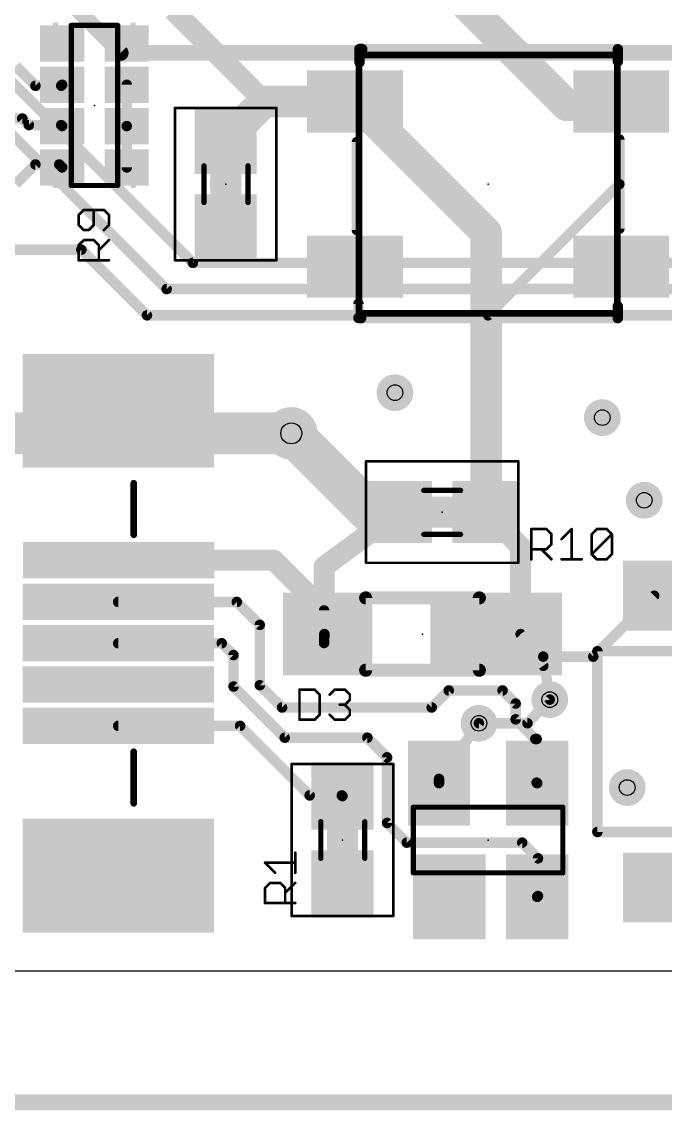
# Model space of a CAD drawing. Extents: x -17 to 51, y -3 to 114.
# Drawn here: x 6.21 to 18.67, y -2.69 to 18.38 of the extents above; entities that cross this region are included whole.
import ezdxf

# ---------------------------------------------------------------- set-up
doc = ezdxf.new("R2010")
doc.units = 0
for name, color, linetype in [('1', 22, 'CONTINUOUS'), ('16', 175, 'CONTINUOUS'), ('18', 82, 'CONTINUOUS'), ('20', 7, 'CONTINUOUS'), ('21', 253, 'CONTINUOUS'), ('23', 7, 'CONTINUOUS'), ('25', 253, 'CONTINUOUS'), ('29', 253, 'CONTINUOUS'), ('30', 253, 'CONTINUOUS'), ('31', 253, 'CONTINUOUS'), ('35', 253, 'CONTINUOUS'), ('39', 22, 'CONTINUOUS'), ('44', 253, 'CONTINUOUS'), ('51', 253, 'CONTINUOUS')]:
    doc.layers.add(name, color=color, linetype=linetype)

# ---------------------------------------------------------------- blocks, each defined once
blk = doc.blocks.new('RECT')
blk.add_solid([(-0.5, -0.5), (0.5, -0.5), (-0.5, 0.5), (0.5, 0.5)])
blk = doc.blocks.new('ROUNDV')
at = {"const_width": 0.5}
blk.add_lwpolyline([(0, -0.25, 1), (0, 0.25, 1), (0, -0.25)], format="xyb", dxfattribs=at)

msp = doc.modelspace()

# ---------------------------------------------------------------- linework, layer by layer
at = {"layer": '1'}
for points, const_width in [([(13.538, 19.99), (16.764, 16.764)], 0.6096), ([(9.144, 18.606), (10.91, 16.84)], 0.4064), ([(6.096, 17.526), (6.477, 17.145)], 0.2032), ([(6.477, 17.145), (6.976, 17.145)], 0.2032), ([(6.976, 17.145), (6.995, 17.164)], 0.2032), ([(8.245, 17.164), (8.245, 16.364)], 0.2032), ([(10.91, 16.84), (10.16, 16.09)], 0.6096), ([(12.663, 16.84), (10.91, 16.84)], 0.6096), ([(15.201, 14.302), (12.663, 16.84)], 0.6096), ([(17.741, 16.764), (17.817, 16.84)], 0.6096), ([(16.764, 16.764), (17.741, 16.764)], 0.6096), ([(4.675, 16.51), (6.223, 16.51)], 0.2032), ([(6.223, 16.51), (6.35, 16.383)], 0.2032), ([(6.35, 16.383), (6.976, 16.383)], 0.2032), ([(6.976, 16.383), (6.995, 16.364)], 0.2032), ([(8.245, 16.364), (8.245, 15.564)], 0.2032), ([(6.096, 15.24), (6.477, 15.621)], 0.2032), ([(6.477, 15.621), (6.938, 15.621)], 0.2032), ([(6.938, 15.621), (6.995, 15.564)], 0.2032), ([(15.201, 8.89), (15.201, 14.302)], 0.6096), ([(12.954, 8.89), (11.43, 10.414)], 0.8128), ([(13.501, 8.89), (12.954, 8.89)], 0.8128), ([(12.065, 7.835), (13.501, 8.89)], 0.4064), ([(15.87, 8.221), (15.201, 8.89)], 0.4064), ([(15.87, 6.5278), (15.87, 8.221)], 0.4064), ([(8.09, 7.96), (11.09, 7.96)], 0.4064), ([(11.09, 7.96), (12.065, 6.985)], 0.4064), ([(12.065, 6.985), (12.065, 7.835)], 0.4064), ([(8.08, 7.15), (10.376, 7.15)], 0.2032), ([(10.376, 7.15), (10.8204, 6.7056)], 0.2032), ([(17.276, 6.091), (18.455, 7.27)], 0.2032), ([(12.065, 6.985), (12.065, 6.355)], 0.2032), ([(10.8204, 6.7056), (10.8204, 5.5372)], 0.2032), ([(12.065, 6.355), (12.07, 6.5278)], 0.2032), ([(16.3068, 5.9132), (15.87, 6.5278)], 0.2032), ([(16.3068, 6.091), (15.87, 6.5278)], 0.2032), ([(8.08, 6.35), (10.0838, 6.35)], 0.2032), ([(10.0838, 6.35), (10.3124, 6.1214)], 0.2032), ([(10.3124, 6.1214), (10.3124, 5.5118)], 0.2032), ([(16.4338, 5.2578), (16.3068, 6.091)], 0.2032), ([(16.3068, 6.091), (17.276, 6.091)], 0.2032), ([(10.3124, 5.5118), (11.303, 4.5212)], 0.2032), ([(10.8204, 5.5372), (11.2522, 5.1054)], 0.2032), ([(14.478, 5.4356), (14.1478, 5.1054)], 0.2032), ([(15.5194, 5.4356), (14.478, 5.4356)], 0.2032), ([(15.7734, 5.1816), (15.5194, 5.4356)], 0.2032), ([(15.7734, 4.8768), (15.7734, 5.1816)], 0.2032), ([(14.1478, 5.1054), (11.2522, 5.1054)], 0.2032), ([(8.08, 4.75), (10.4392, 4.75)], 0.2032), ([(10.4392, 4.75), (11.7856, 3.4036)], 0.2032), ([(14.29, 3.7236), (15.0622, 4.8006)], 0.2032), ([(16.1544, 4.4958), (15.7734, 4.8768)], 0.2032), ([(11.303, 4.5212), (12.9032, 4.5212)], 0.2032), ([(12.9032, 4.5212), (13.2842, 4.1402)], 0.2032), ([(16.1798, 4.4958), (16.1544, 4.4958)], 0.2032), ([(16.1798, 4.4958), (16.1798, 3.6502)], 0.2032), ([(13.2842, 4.1402), (13.2842, 2.8702)], 0.2032), ([(14.29, 3.64), (14.29, 3.7236)], 0.2032), ([(16.1798, 3.6502), (16.19, 3.64)], 0.2032), ([(11.7856, 3.4036), (12.407, 3.4036)], 0.2032), ([(12.407, 3.4036), (12.4206, 3.39)], 0.2032), ([(13.2842, 2.8702), (13.6652, 2.4892)], 0.2032), ([(13.6652, 2.4892), (15.9004, 2.4892)], 0.2032), ([(15.9004, 2.4892), (16.2052, 2.1844)], 0.2032), ([(16.2052, 2.1844), (16.2052, 1.4552)], 0.2032), ([(16.2052, 1.4552), (16.19, 1.44)], 0.2032), ([(48.26, -2.54), (-2.54, -2.54)], 0.3048)]:
    msp.add_lwpolyline(points, dxfattribs=dict(at, const_width=const_width))
for points, const_width in [([(6.477, 17.1958, 1), (6.477, 17.0942)], 0.1016), ([(6.4411, 17.1091, 1), (6.5129, 17.1809)], 0.1016), ([(6.9401, 17.1809, 1), (7.0119, 17.1091)], 0.1016), ([(7.0309, 17.1281, 1), (6.9591, 17.1999)], 0.1016), ([(6.976, 17.0942, 1), (6.976, 17.1958)], 0.1016), ([(8.2958, 17.164, 1), (8.1942, 17.164)], 0.1016), ([(10.91, 16.9924, 1), (10.91, 16.6876)], 0.3048), ([(11.0178, 16.7322, 1), (10.8022, 16.9478)], 0.3048), ([(12.7708, 16.9478, 1), (12.5552, 16.7322)], 0.3048), ([(12.663, 16.6876, 1), (12.663, 16.9924)], 0.3048), ([(17.9248, 16.7322, 1), (17.7092, 16.9478)], 0.3048), ([(10.8382, 16.7682, 1), (10.9818, 16.9118)], 0.2032), ([(16.764, 16.9164, 1), (16.764, 16.6116)], 0.3048), ([(16.6562, 16.6562, 1), (16.8718, 16.8718)], 0.3048), ([(17.6332, 16.8718, 1), (17.8488, 16.6562)], 0.3048), ([(17.741, 16.6116, 1), (17.741, 16.9164)], 0.3048), ([(6.2589, 16.5459, 1), (6.1871, 16.4741)], 0.1016), ([(6.223, 16.4592, 1), (6.223, 16.5608)], 0.1016), ([(6.35, 16.4338, 1), (6.35, 16.3322)], 0.1016), ([(6.3141, 16.3471, 1), (6.3859, 16.4189)], 0.1016), ([(7.0119, 16.4189, 1), (6.9401, 16.3471)], 0.1016), ([(6.9591, 16.3281, 1), (7.0309, 16.3999)], 0.1016), ([(6.976, 16.3322, 1), (6.976, 16.4338)], 0.1016), ([(8.2958, 16.364, 1), (8.1942, 16.364)], 0.1016), ([(8.1942, 16.364, 1), (8.2958, 16.364)], 0.1016), ([(10.0522, 16.1978, 1), (10.2678, 15.9822)], 0.3048), ([(6.477, 15.6718, 1), (6.477, 15.5702)], 0.1016), ([(6.5129, 15.5851, 1), (6.4411, 15.6569)], 0.1016), ([(6.9739, 15.6569, 1), (6.9021, 15.5851)], 0.1016), ([(6.938, 15.5702, 1), (6.938, 15.6718)], 0.1016), ([(6.9591, 15.5281, 1), (7.0309, 15.5999)], 0.1016), ([(8.1942, 15.564, 1), (8.2958, 15.564)], 0.1016), ([(15.3534, 14.302, 1), (15.0486, 14.302)], 0.3048), ([(15.0932, 14.1942, 1), (15.3088, 14.4098)], 0.3048), ([(11.5737, 10.5577, 1), (11.2863, 10.2703)], 0.4064), ([(12.954, 9.0932, 1), (12.954, 8.6868)], 0.4064), ([(13.501, 8.6868, 1), (13.501, 9.0932)], 0.4064), ([(12.8103, 8.7463, 1), (13.0977, 9.0337)], 0.4064), ([(13.5612, 8.8081, 1), (13.4408, 8.9719)], 0.2032), ([(15.2728, 8.9618, 1), (15.1292, 8.8182)], 0.2032), ([(15.0486, 8.89, 1), (15.3534, 8.89)], 0.3048), ([(15.9716, 8.221, 1), (15.7684, 8.221)], 0.2032), ([(15.7982, 8.1492, 1), (15.9418, 8.2928)], 0.2032), ([(8.09, 8.0616, 1), (8.09, 7.8584)], 0.2032), ([(11.1618, 8.0318, 1), (11.0182, 7.8882)], 0.2032), ([(11.09, 7.8584, 1), (11.09, 8.0616)], 0.2032), ([(12.1666, 7.835, 1), (11.9634, 7.835)], 0.2032), ([(12.0048, 7.9169, 1), (12.1252, 7.7531)], 0.2032), ([(8.08, 7.2008, 1), (8.08, 7.0992)], 0.1016), ([(10.4119, 7.1859, 1), (10.3401, 7.1141)], 0.1016), ([(10.376, 7.0992, 1), (10.376, 7.2008)], 0.1016), ([(18.4909, 7.2341, 1), (18.4191, 7.3059)], 0.1016), ([(11.9634, 6.985, 1), (12.1666, 6.985)], 0.2032), ([(11.9932, 6.9132, 1), (12.1368, 7.0568)], 0.2032), ([(12.1158, 6.985, 1), (12.0142, 6.985)], 0.1016), ([(10.8712, 6.7056, 1), (10.7696, 6.7056)], 0.1016), ([(10.7845, 6.6697, 1), (10.8563, 6.7415)], 0.1016), ([(12.1208, 6.5263, 1), (12.0192, 6.5293)], 0.1016), ([(15.7684, 6.5278, 1), (15.9716, 6.5278)], 0.2032), ([(15.9114, 6.5572, 1), (15.8286, 6.4984)], 0.1016), ([(15.9059, 6.5637, 1), (15.8341, 6.4919)], 0.1016), ([(8.08, 6.4008, 1), (8.08, 6.2992)], 0.1016), ([(10.1197, 6.3859, 1), (10.0479, 6.3141)], 0.1016), ([(10.0838, 6.2992, 1), (10.0838, 6.4008)], 0.1016), ([(12.0142, 6.3565, 1), (12.1158, 6.3535)], 0.1016), ([(12.0142, 6.355, 1), (12.1158, 6.355)], 0.1016), ([(10.3632, 6.1214, 1), (10.2616, 6.1214)], 0.1016), ([(10.2765, 6.0855, 1), (10.3483, 6.1573)], 0.1016), ([(16.357, 6.0987, 1), (16.2566, 6.0833)], 0.1016), ([(16.3068, 6.1418, 1), (16.3068, 6.0402)], 0.1016), ([(16.2709, 6.0551, 1), (16.3427, 6.1269)], 0.1016), ([(17.2401, 6.1269, 1), (17.3119, 6.0551)], 0.1016), ([(17.276, 6.0402, 1), (17.276, 6.1418)], 0.1016), ([(16.2654, 5.8838, 1), (16.3482, 5.9426)], 0.1016), ([(10.3483, 5.5477, 1), (10.2765, 5.4759)], 0.1016), ([(10.2616, 5.5118, 1), (10.3632, 5.5118)], 0.1016), ([(10.8563, 5.5731, 1), (10.7845, 5.5013)], 0.1016), ([(10.7696, 5.5372, 1), (10.8712, 5.5372)], 0.1016), ([(14.478, 5.4864, 1), (14.478, 5.3848)], 0.1016), ([(14.5139, 5.3997, 1), (14.4421, 5.4715)], 0.1016), ([(15.5553, 5.4715, 1), (15.4835, 5.3997)], 0.1016), ([(15.5194, 5.3848, 1), (15.5194, 5.4864)], 0.1016), ([(15.8242, 5.1816, 1), (15.7226, 5.1816)], 0.1016), ([(16.3836, 5.2501, 1), (16.484, 5.2655)], 0.1016), ([(11.2522, 5.1562, 1), (11.2522, 5.0546)], 0.1016), ([(11.2163, 5.0695, 1), (11.2881, 5.1413)], 0.1016), ([(14.1119, 5.1413, 1), (14.1837, 5.0695)], 0.1016), ([(14.1478, 5.0546, 1), (14.1478, 5.1562)], 0.1016), ([(15.7375, 5.1457, 1), (15.8093, 5.2175)], 0.1016), ([(8.08, 4.8008, 1), (8.08, 4.6992)], 0.1016), ([(10.4751, 4.7859, 1), (10.4033, 4.7141)], 0.1016), ([(10.4392, 4.6992, 1), (10.4392, 4.8008)], 0.1016), ([(15.1035, 4.771, 1), (15.0209, 4.8302)], 0.1016), ([(15.8093, 4.9127, 1), (15.7375, 4.8409)], 0.1016), ([(15.7226, 4.8768, 1), (15.8242, 4.8768)], 0.1016), ([(11.303, 4.572, 1), (11.303, 4.4704)], 0.1016), ([(11.2671, 4.4853, 1), (11.3389, 4.5571)], 0.1016), ([(12.9391, 4.5571, 1), (12.8673, 4.4853)], 0.1016), ([(12.9032, 4.4704, 1), (12.9032, 4.572)], 0.1016), ([(16.1544, 4.5466, 1), (16.1544, 4.445)], 0.1016), ([(16.1185, 4.4599, 1), (16.1903, 4.5317)], 0.1016), ([(16.2306, 4.4958, 1), (16.129, 4.4958)], 0.1016), ([(16.1798, 4.445, 1), (16.1798, 4.5466)], 0.1016), ([(13.335, 4.1402, 1), (13.2334, 4.1402)], 0.1016), ([(13.2483, 4.1043, 1), (13.3201, 4.1761)], 0.1016), ([(14.3408, 3.7236, 1), (14.2392, 3.7236)], 0.1016), ([(14.2487, 3.7532, 1), (14.3313, 3.694)], 0.1016), ([(14.2392, 3.64, 1), (14.3408, 3.64)], 0.1016), ([(16.2157, 3.6861, 1), (16.1439, 3.6143)], 0.1016), ([(16.129, 3.6502, 1), (16.2306, 3.6502)], 0.1016), ([(16.1541, 3.6041, 1), (16.2259, 3.6759)], 0.1016), ([(11.7856, 3.4544, 1), (11.7856, 3.3528)], 0.1016), ([(11.7497, 3.3677, 1), (11.8215, 3.4395)], 0.1016), ([(12.4429, 3.4395, 1), (12.3711, 3.3677)], 0.1016), ([(12.3847, 3.3541, 1), (12.4565, 3.4259)], 0.1016), ([(12.407, 3.3528, 1), (12.407, 3.4544)], 0.1016), ([(13.3201, 2.9061, 1), (13.2483, 2.8343)], 0.1016), ([(13.2334, 2.8702, 1), (13.335, 2.8702)], 0.1016), ([(13.6652, 2.54, 1), (13.6652, 2.4384)], 0.1016), ([(13.6293, 2.4533, 1), (13.7011, 2.5251)], 0.1016), ([(15.9363, 2.5251, 1), (15.8645, 2.4533)], 0.1016), ([(15.9004, 2.4384, 1), (15.9004, 2.54)], 0.1016), ([(16.256, 2.1844, 1), (16.1544, 2.1844)], 0.1016), ([(16.1693, 2.1485, 1), (16.2411, 2.2203)], 0.1016), ([(16.1541, 1.4759, 1), (16.2259, 1.4041)], 0.1016), ([(16.1544, 1.4552, 1), (16.256, 1.4552)], 0.1016), ([(16.2411, 1.4193, 1), (16.1693, 1.4911)], 0.1016)]:
    msp.add_lwpolyline(points, format="xyb", dxfattribs=dict(at, const_width=const_width))
at = {"layer": '16'}
for points, const_width in [([(8.128, 17.78), (3.556, 22.352)], 0.3048), ([(4.191, 19.05), (9.525, 13.716)], 0.2032), ([(20.828, 17.78), (8.128, 17.78)], 0.3048), ([(5.715, 16.51), (9.017, 13.208)], 0.2032), ([(3.175, 13.97), (7.366, 13.97)], 0.2032), ([(7.366, 13.97), (8.636, 12.7)], 0.2032), ([(9.525, 13.716), (19.177, 13.716)], 0.2032), ([(9.017, 13.208), (20.193, 13.208)], 0.2032), ([(8.636, 12.7), (19.304, 12.7)], 0.2032), ([(11.43, 10.414), (3.429, 10.414)], 0.8128), ([(16.002, 4.8006), (16.4338, 5.2578)], 0.2032), ([(15.0622, 4.8006), (16.002, 4.8006)], 0.2032), ([(50.8, -2.54), (-10.16, -2.54)], 0.3048)]:
    msp.add_lwpolyline(points, dxfattribs=dict(at, const_width=const_width))
for points, const_width in [([(8.128, 17.8562, 1), (8.128, 17.7038)], 0.1524), ([(8.0741, 17.7261, 1), (8.1819, 17.8339)], 0.1524), ([(7.4019, 14.0059, 1), (7.3301, 13.9341)], 0.1016), ([(7.366, 13.9192, 1), (7.366, 14.0208)], 0.1016), ([(9.525, 13.7668, 1), (9.525, 13.6652)], 0.1016), ([(9.4891, 13.6801, 1), (9.5609, 13.7519)], 0.1016), ([(9.017, 13.2588, 1), (9.017, 13.1572)], 0.1016), ([(8.9811, 13.1721, 1), (9.0529, 13.2439)], 0.1016), ([(8.636, 12.7508, 1), (8.636, 12.6492)], 0.1016), ([(8.6001, 12.6641, 1), (8.6719, 12.7359)], 0.1016), ([(11.43, 10.2108, 1), (11.43, 10.6172)], 0.4064), ([(16.4707, 5.2229, 1), (16.3969, 5.2927)], 0.1016), ([(15.0622, 4.8514, 1), (15.0622, 4.7498)], 0.1016), ([(15.9651, 4.8355, 1), (16.0389, 4.7657)], 0.1016), ([(16.002, 4.7498, 1), (16.002, 4.8514)], 0.1016)]:
    msp.add_lwpolyline(points, format="xyb", dxfattribs=dict(at, const_width=const_width))
at = {"layer": '20'}
msp.add_line((43, 0), (2, 0), dxfattribs=at)
at = {"layer": '21'}
for points, const_width in [([(12.7508, 17.6022), (12.7508, 17.8562)], 0.2032), ([(12.7508, 17.8562), (12.8016, 17.8562)], 0.2032), ([(12.8016, 17.8562), (12.8016, 17.8511)], 0.2032), ([(12.8016, 17.8511), (17.7521, 17.8511)], 0.2032), ([(17.7521, 17.8511), (17.7521, 17.62)], 0.2032), ([(12.7, 14.351), (12.7, 16.0528)], 0.2032), ([(17.78, 16.1036), (17.78, 15.24)], 0.2032), ([(10.1905, 15.24), (10.1295, 15.24)], 0.5588), ([(17.78, 15.24), (15.24, 12.7)], 0.2032), ([(17.78, 15.24), (17.78, 14.3764)], 0.2032), ([(12.7305, 12.921), (12.7305, 12.6492)], 0.2032), ([(17.7495, 12.6467), (17.7495, 12.8727)], 0.2032), ([(12.7305, 12.6492), (12.7813, 12.6492)], 0.2032), ([(12.7813, 12.6492), (12.7813, 12.6467)], 0.2032), ([(12.7813, 12.6467), (17.7495, 12.6467)], 0.2032), ([(8.38, 9.45), (8.38, 8.45)], 0.127), ([(17.355, 6.195), (17.355, 2.695)], 0.2032), ([(24.555, 6.195), (17.355, 6.195)], 0.2032), ([(8.38, 4.25), (8.38, 3.25)], 0.127), ([(17.355, 2.695), (24.555, 2.695)], 0.2032)]:
    msp.add_lwpolyline(points, dxfattribs=dict(at, const_width=const_width))
for points, const_width in [([(12.8016, 17.8562, 1), (12.7, 17.8562)], 0.1016), ([(12.7508, 17.907, 1), (12.7508, 17.8054)], 0.1016), ([(12.8524, 17.8562, 1), (12.7508, 17.8562)], 0.1016), ([(12.8016, 17.9019, 1), (12.8016, 17.8003)], 0.1016), ([(12.8016, 17.8054, 1), (12.8016, 17.907)], 0.1016), ([(17.8029, 17.8511, 1), (17.7013, 17.8511)], 0.1016), ([(17.7521, 17.8003, 1), (17.7521, 17.9019)], 0.1016), ([(12.7508, 17.8511, 1), (12.8524, 17.8511)], 0.1016), ([(12.7, 17.6022, 1), (12.8016, 17.6022)], 0.1016), ([(17.7013, 17.62, 1), (17.8029, 17.62)], 0.1016), ([(12.7508, 16.0528, 1), (12.6492, 16.0528)], 0.1016), ([(17.8308, 16.1036, 1), (17.7292, 16.1036)], 0.1016), ([(10.1295, 15.3797, 1), (10.1295, 15.1003)], 0.2794), ([(10.1905, 15.1003, 1), (10.1905, 15.3797)], 0.2794), ([(17.8308, 15.24, 1), (17.7292, 15.24)], 0.1016), ([(17.7292, 15.24, 1), (17.8308, 15.24)], 0.1016), ([(17.8159, 15.2041, 1), (17.7441, 15.2759)], 0.1016), ([(12.6492, 14.351, 1), (12.7508, 14.351)], 0.1016), ([(17.7292, 14.3764, 1), (17.8308, 14.3764)], 0.1016), ([(12.7813, 12.921, 1), (12.6797, 12.921)], 0.1016), ([(17.8003, 12.8727, 1), (17.6987, 12.8727)], 0.1016), ([(12.7305, 12.7, 1), (12.7305, 12.5984)], 0.1016), ([(12.6797, 12.6492, 1), (12.7813, 12.6492)], 0.1016), ([(12.8321, 12.6492, 1), (12.7305, 12.6492)], 0.1016), ([(12.7813, 12.6975, 1), (12.7813, 12.5959)], 0.1016), ([(12.7305, 12.6467, 1), (12.8321, 12.6467)], 0.1016), ([(12.7813, 12.5984, 1), (12.7813, 12.7)], 0.1016), ([(15.2041, 12.7359, 1), (15.2759, 12.6641)], 0.1016), ([(17.6987, 12.6467, 1), (17.8003, 12.6467)], 0.1016), ([(17.7495, 12.5959, 1), (17.7495, 12.6975)], 0.1016), ([(8.4118, 9.45, 1), (8.3483, 9.45)], 0.0635), ([(8.3483, 8.45, 1), (8.4118, 8.45)], 0.0635), ([(17.4058, 6.195, 1), (17.3042, 6.195)], 0.1016), ([(17.355, 6.2458, 1), (17.355, 6.1442)], 0.1016), ([(8.4118, 4.25, 1), (8.3483, 4.25)], 0.0635), ([(8.3483, 3.25, 1), (8.4118, 3.25)], 0.0635), ([(17.355, 2.7458, 1), (17.355, 2.6442)], 0.1016), ([(17.3042, 2.695, 1), (17.4058, 2.695)], 0.1016)]:
    msp.add_lwpolyline(points, format="xyb", dxfattribs=dict(at, const_width=const_width))
at = {"layer": '23'}
for p in [(7.62, 16.764), (10.16, 15.24), (15.24, 15.24), (14.351, 8.89), (13.97, 6.5278), (12.4206, 2.54), (15.24, 2.54)]:
    msp.add_point(p, dxfattribs=at)
at = {"layer": '25', "const_width": 0.0508}
for points in [[(7.4122, 14.7403), (7.3147, 14.6428)], [(7.802, 14.7403), (7.4122, 14.7403)], [(7.6071, 14.4479), (7.6071, 14.7403)], [(7.8994, 14.6428), (7.802, 14.7403)], [(7.3147, 14.6428), (7.3147, 14.4479)], [(7.8994, 14.4479), (7.8994, 14.6428)], [(7.3147, 14.4479), (7.4122, 14.3505)], [(7.4122, 14.3505), (7.5096, 14.3505)], [(7.5096, 14.3505), (7.6071, 14.4479)], [(7.802, 14.3505), (7.8994, 14.4479)], [(7.3147, 14.0582), (7.4122, 14.1556)], [(7.4122, 14.1556), (7.6071, 14.1556)], [(7.6071, 14.1556), (7.7045, 14.0582)], [(7.7045, 13.9607), (7.8994, 14.1556)], [(7.3147, 13.7658), (7.3147, 14.0582)], [(7.7045, 14.0582), (7.7045, 13.7658)], [(7.8994, 13.7658), (7.3147, 13.7658)], [(16.0767, 7.9756), (16.0767, 8.5603)], [(16.0767, 8.5603), (16.3691, 8.5603)], [(16.3691, 8.5603), (16.4665, 8.4628)], [(16.4665, 8.4628), (16.4665, 8.2679)], [(16.6614, 8.3654), (16.8563, 8.5603)], [(16.8563, 8.5603), (16.8563, 7.9756)], [(17.2461, 8.4628), (17.3435, 8.5603)], [(17.2461, 8.073), (17.2461, 8.4628)], [(17.2461, 8.073), (17.6359, 8.4628)], [(17.3435, 8.5603), (17.5384, 8.5603)], [(17.5384, 8.5603), (17.6359, 8.4628)], [(17.6359, 8.4628), (17.6359, 8.073)], [(16.4665, 8.2679), (16.3691, 8.1705)], [(16.3691, 8.1705), (16.0767, 8.1705)], [(16.2716, 8.1705), (16.4665, 7.9756)], [(17.3435, 7.9756), (17.2461, 8.073)], [(17.6359, 8.073), (17.5384, 7.9756)], [(16.6614, 7.9756), (17.0512, 7.9756)], [(17.5384, 7.9756), (17.3435, 7.9756)], [(11.5892, 5.4521), (11.5892, 4.8674)], [(11.8816, 5.4521), (11.5892, 5.4521)], [(11.979, 5.3546), (11.8816, 5.4521)], [(11.979, 4.9648), (11.979, 5.3546)], [(12.1739, 5.3546), (12.2713, 5.4521)], [(12.2713, 5.4521), (12.4662, 5.4521)], [(12.4662, 5.4521), (12.5637, 5.3546)], [(12.5637, 5.2572), (12.4662, 5.1597)], [(12.5637, 5.3546), (12.5637, 5.2572)], [(12.4662, 5.1597), (12.3688, 5.1597)], [(12.4662, 5.1597), (12.5637, 5.0623)], [(12.5637, 5.0623), (12.5637, 4.9648)], [(11.5892, 4.8674), (11.8816, 4.8674)], [(11.8816, 4.8674), (11.979, 4.9648)], [(12.2713, 4.8674), (12.1739, 4.9648)], [(12.4662, 4.8674), (12.2713, 4.8674)], [(12.5637, 4.9648), (12.4662, 4.8674)], [(11.5062, 1.9045), (11.5062, 2.2943)], [(11.1164, 1.9045), (10.9215, 2.0994)], [(10.9215, 2.0994), (11.5062, 2.0994)], [(10.9215, 1.6121), (11.019, 1.7096)], [(11.019, 1.7096), (11.2139, 1.7096)], [(11.2139, 1.7096), (11.3113, 1.6121)], [(11.3113, 1.5147), (11.5062, 1.7096)], [(10.9215, 1.3198), (10.9215, 1.6121)], [(11.3113, 1.6121), (11.3113, 1.3198)], [(11.5062, 1.3198), (10.9215, 1.3198)]]:
    msp.add_lwpolyline(points, dxfattribs=at)
at = {"layer": '25', "const_width": 0.0254}
for points in [[(7.4122, 14.753, 1), (7.4122, 14.7276)], [(7.4211, 14.7313, 1), (7.4032, 14.7493)], [(7.6198, 14.7403, 1), (7.5944, 14.7403)], [(7.8109, 14.7493, 1), (7.793, 14.7313)], [(7.802, 14.7276, 1), (7.802, 14.753)], [(7.3274, 14.6428, 1), (7.302, 14.6428)], [(7.3057, 14.6518, 1), (7.3237, 14.6339)], [(7.9121, 14.6428, 1), (7.8867, 14.6428)], [(7.8904, 14.6339, 1), (7.9084, 14.6518)], [(7.3237, 14.4569, 1), (7.3057, 14.439)], [(7.302, 14.4479, 1), (7.3274, 14.4479)], [(7.4122, 14.3632, 1), (7.4122, 14.3378)], [(7.4032, 14.3415, 1), (7.4211, 14.3595)], [(7.5006, 14.3595, 1), (7.5186, 14.3415)], [(7.5096, 14.3378, 1), (7.5096, 14.3632)], [(7.5944, 14.4479, 1), (7.6198, 14.4479)], [(7.616, 14.439, 1), (7.5981, 14.4569)], [(7.793, 14.3595, 1), (7.8109, 14.3415)], [(7.8867, 14.4479, 1), (7.9121, 14.4479)], [(7.9084, 14.439, 1), (7.8904, 14.4569)], [(7.4122, 14.1683, 1), (7.4122, 14.1429)], [(7.4211, 14.1466, 1), (7.4032, 14.1646)], [(7.616, 14.1646, 1), (7.5981, 14.1466)], [(7.6071, 14.1429, 1), (7.6071, 14.1683)], [(7.9084, 14.1466, 1), (7.8904, 14.1646)], [(7.3274, 14.0582, 1), (7.302, 14.0582)], [(7.3057, 14.0671, 1), (7.3237, 14.0492)], [(7.7172, 14.0582, 1), (7.6918, 14.0582)], [(7.6955, 13.9697, 1), (7.7135, 13.9517)], [(7.6955, 14.0492, 1), (7.7135, 14.0671)], [(7.3147, 13.7785, 1), (7.3147, 13.7531)], [(7.302, 13.7658, 1), (7.3274, 13.7658)], [(7.6918, 13.7658, 1), (7.7172, 13.7658)], [(7.8994, 13.7531, 1), (7.8994, 13.7785)], [(16.0894, 8.5603, 1), (16.064, 8.5603)], [(16.0767, 8.573, 1), (16.0767, 8.5476)], [(16.378, 8.5693, 1), (16.3601, 8.5513)], [(16.3691, 8.5476, 1), (16.3691, 8.573)], [(16.4792, 8.4628, 1), (16.4538, 8.4628)], [(16.4575, 8.4539, 1), (16.4755, 8.4718)], [(16.869, 8.5603, 1), (16.8436, 8.5603)], [(16.8653, 8.5513, 1), (16.8473, 8.5693)], [(17.2588, 8.4628, 1), (17.2334, 8.4628)], [(17.2371, 8.4718, 1), (17.2551, 8.4539)], [(17.3435, 8.573, 1), (17.3435, 8.5476)], [(17.3525, 8.5513, 1), (17.3346, 8.5693)], [(17.5474, 8.5693, 1), (17.5295, 8.5513)], [(17.5384, 8.5476, 1), (17.5384, 8.573)], [(17.6486, 8.4628, 1), (17.6232, 8.4628)], [(17.6449, 8.4539, 1), (17.6269, 8.4718)], [(17.6269, 8.4539, 1), (17.6449, 8.4718)], [(16.4538, 8.2679, 1), (16.4792, 8.2679)], [(16.4755, 8.259, 1), (16.4575, 8.2769)], [(16.6524, 8.3744, 1), (16.6704, 8.3564)], [(16.0767, 8.1832, 1), (16.0767, 8.1578)], [(16.2806, 8.1795, 1), (16.2626, 8.1615)], [(16.3601, 8.1795, 1), (16.378, 8.1615)], [(16.3691, 8.1578, 1), (16.3691, 8.1832)], [(17.2551, 8.082, 1), (17.2371, 8.0641)], [(17.2371, 8.082, 1), (17.2551, 8.0641)], [(17.2334, 8.073, 1), (17.2588, 8.073)], [(17.6232, 8.073, 1), (17.6486, 8.073)], [(17.6449, 8.0641, 1), (17.6269, 8.082)], [(16.064, 7.9756, 1), (16.0894, 7.9756)], [(16.4575, 7.9666, 1), (16.4755, 7.9846)], [(16.6614, 7.9883, 1), (16.6614, 7.9629)], [(16.8436, 7.9756, 1), (16.869, 7.9756)], [(17.0512, 7.9629, 1), (17.0512, 7.9883)], [(17.3435, 7.9883, 1), (17.3435, 7.9629)], [(17.3346, 7.9666, 1), (17.3525, 7.9846)], [(17.5295, 7.9846, 1), (17.5474, 7.9666)], [(17.5384, 7.9629, 1), (17.5384, 7.9883)], [(11.6019, 5.4521, 1), (11.5765, 5.4521)], [(11.5892, 5.4648, 1), (11.5892, 5.4394)], [(11.8905, 5.4611, 1), (11.8726, 5.4431)], [(11.8816, 5.4394, 1), (11.8816, 5.4648)], [(11.9917, 5.3546, 1), (11.9663, 5.3546)], [(11.97, 5.3457, 1), (11.988, 5.3636)], [(12.1649, 5.3636, 1), (12.1829, 5.3457)], [(12.2713, 5.4648, 1), (12.2713, 5.4394)], [(12.2803, 5.4431, 1), (12.2624, 5.4611)], [(12.4752, 5.4611, 1), (12.4573, 5.4431)], [(12.4662, 5.4394, 1), (12.4662, 5.4648)], [(12.5764, 5.3546, 1), (12.551, 5.3546)], [(12.551, 5.2572, 1), (12.5764, 5.2572)], [(12.5547, 5.3457, 1), (12.5727, 5.3636)], [(12.5727, 5.2482, 1), (12.5547, 5.2662)], [(12.3688, 5.1724, 1), (12.3688, 5.147)], [(12.4752, 5.1687, 1), (12.4573, 5.1508)], [(12.4573, 5.1687, 1), (12.4752, 5.1508)], [(12.4662, 5.147, 1), (12.4662, 5.1724)], [(12.5764, 5.0623, 1), (12.551, 5.0623)], [(12.5547, 5.0533, 1), (12.5727, 5.0713)], [(11.5892, 4.8801, 1), (11.5892, 4.8547)], [(11.5765, 4.8674, 1), (11.6019, 4.8674)], [(11.8726, 4.8764, 1), (11.8905, 4.8584)], [(11.8816, 4.8547, 1), (11.8816, 4.8801)], [(11.9663, 4.9648, 1), (11.9917, 4.9648)], [(11.988, 4.9559, 1), (11.97, 4.9738)], [(12.1829, 4.9738, 1), (12.1649, 4.9559)], [(12.2713, 4.8801, 1), (12.2713, 4.8547)], [(12.2624, 4.8584, 1), (12.2803, 4.8764)], [(12.4573, 4.8764, 1), (12.4752, 4.8584)], [(12.4662, 4.8547, 1), (12.4662, 4.8801)], [(12.551, 4.9648, 1), (12.5764, 4.9648)], [(12.5727, 4.9559, 1), (12.5547, 4.9738)], [(11.5189, 2.2943, 1), (11.4935, 2.2943)], [(10.9305, 2.1084, 1), (10.9125, 2.0904)], [(10.9215, 2.1121, 1), (10.9215, 2.0867)], [(11.5062, 2.0867, 1), (11.5062, 2.1121)], [(11.1074, 1.8955, 1), (11.1254, 1.9135)], [(11.4935, 1.9045, 1), (11.5189, 1.9045)], [(11.019, 1.7223, 1), (11.019, 1.6969)], [(11.0279, 1.7006, 1), (11.01, 1.7186)], [(11.2228, 1.7186, 1), (11.2049, 1.7006)], [(11.2139, 1.6969, 1), (11.2139, 1.7223)], [(11.5152, 1.7006, 1), (11.4972, 1.7186)], [(10.9342, 1.6121, 1), (10.9088, 1.6121)], [(10.9125, 1.6211, 1), (10.9305, 1.6032)], [(11.324, 1.6121, 1), (11.2986, 1.6121)], [(11.3023, 1.5237, 1), (11.3203, 1.5057)], [(11.3023, 1.6032, 1), (11.3203, 1.6211)], [(10.9215, 1.3325, 1), (10.9215, 1.3071)], [(10.9088, 1.3198, 1), (10.9342, 1.3198)], [(11.2986, 1.3198, 1), (11.324, 1.3198)], [(11.5062, 1.3071, 1), (11.5062, 1.3325)]]:
    msp.add_lwpolyline(points, format="xyb", dxfattribs=at)
at = {"layer": '39', "const_width": 0.0508}
for points in [[(9.177, 13.767), (9.177, 16.713)], [(9.177, 16.713), (11.143, 16.713)], [(11.143, 16.713), (11.143, 13.767)], [(11.143, 13.767), (9.177, 13.767)], [(12.878, 7.907), (12.878, 9.873)], [(12.878, 9.873), (15.824, 9.873)], [(15.824, 9.873), (15.824, 7.907)], [(15.824, 7.907), (12.878, 7.907)], [(11.4376, 1.067), (11.4376, 4.013)], [(11.4376, 4.013), (13.4036, 4.013)], [(13.4036, 4.013), (13.4036, 1.067)], [(13.4036, 1.067), (11.4376, 1.067)]]:
    msp.add_lwpolyline(points, dxfattribs=at)
at = {"layer": '39', "const_width": 0.0254}
for points in [[(9.1897, 16.713, 1), (9.1643, 16.713)], [(9.177, 16.7257, 1), (9.177, 16.7003)], [(11.1557, 16.713, 1), (11.1303, 16.713)], [(11.143, 16.7003, 1), (11.143, 16.7257)], [(9.177, 13.7797, 1), (9.177, 13.7543)], [(9.1643, 13.767, 1), (9.1897, 13.767)], [(11.1303, 13.767, 1), (11.1557, 13.767)], [(11.143, 13.7543, 1), (11.143, 13.7797)], [(12.8907, 9.873, 1), (12.8653, 9.873)], [(12.878, 9.8857, 1), (12.878, 9.8603)], [(15.8367, 9.873, 1), (15.8113, 9.873)], [(15.824, 9.8603, 1), (15.824, 9.8857)], [(12.878, 7.9197, 1), (12.878, 7.8943)], [(12.8653, 7.907, 1), (12.8907, 7.907)], [(15.8113, 7.907, 1), (15.8367, 7.907)], [(15.824, 7.8943, 1), (15.824, 7.9197)], [(11.4503, 4.013, 1), (11.4249, 4.013)], [(11.4376, 4.0257, 1), (11.4376, 4.0003)], [(13.4163, 4.013, 1), (13.3909, 4.013)], [(13.4036, 4.0003, 1), (13.4036, 4.0257)], [(11.4376, 1.0797, 1), (11.4376, 1.0543)], [(11.4249, 1.067, 1), (11.4503, 1.067)], [(13.3909, 1.067, 1), (13.4163, 1.067)], [(13.4036, 1.0543, 1), (13.4036, 1.0797)]]:
    msp.add_lwpolyline(points, format="xyb", dxfattribs=at)
at = {"layer": '44'}
for centre, radius in [((13.4366, 11.2014), 0.1524), ((17.4498, 10.7188), 0.1524), ((11.43, 10.414), 0.2032), ((18.2626, 9.1186), 0.1524), ((16.4338, 5.2578), 0.1524), ((15.0622, 4.8006), 0.1524), ((17.9324, 3.556), 0.1524)]:
    msp.add_circle(centre, radius, dxfattribs=at)
at = {"layer": '51'}
for points, const_width in [([(7.17, 18.314), (8.07, 18.314)], 0.1016), ([(7.17, 15.214), (7.17, 18.314)], 0.1016), ([(8.07, 18.314), (8.07, 15.214)], 0.1016), ([(12.74, 17.74), (12.74, 12.74)], 0.127), ([(17.74, 17.74), (12.74, 17.74)], 0.127), ([(17.74, 12.74), (17.74, 17.74)], 0.127), ([(9.741, 15.596), (9.741, 14.884)], 0.1016), ([(10.592, 15.596), (10.592, 14.884)], 0.1016), ([(8.07, 15.214), (7.17, 15.214)], 0.1016), ([(12.74, 12.74), (17.74, 12.74)], 0.127), ([(14.707, 9.309), (13.995, 9.309)], 0.1016), ([(14.707, 8.458), (13.995, 8.458)], 0.1016), ([(12.87, 5.8278), (12.87, 7.2278)], 0.254), ([(12.87, 7.2278), (15.07, 7.2278)], 0.254), ([(15.07, 7.2278), (15.07, 5.8278)], 0.254), ([(15.07, 5.8278), (12.87, 5.8278)], 0.254), ([(13.792, 3.175), (16.688, 3.175)], 0.1), ([(13.792, 1.905), (13.792, 3.175)], 0.1), ([(16.688, 1.905), (16.688, 3.175)], 0.1), ([(12.0016, 2.896), (12.0016, 2.184)], 0.1016), ([(12.8526, 2.896), (12.8526, 2.184)], 0.1016), ([(13.792, 1.905), (16.688, 1.905)], 0.1)]:
    msp.add_lwpolyline(points, dxfattribs=dict(at, const_width=const_width))
for points, const_width in [([(7.17, 18.3394, 1), (7.17, 18.2886)], 0.0508), ([(7.1954, 18.314, 1), (7.1446, 18.314)], 0.0508), ([(8.0954, 18.314, 1), (8.0446, 18.314)], 0.0508), ([(8.07, 18.2886, 1), (8.07, 18.3394)], 0.0508), ([(12.7718, 17.74, 1), (12.7082, 17.74)], 0.0635), ([(12.74, 17.7718, 1), (12.74, 17.7083)], 0.0635), ([(17.7718, 17.74, 1), (17.7083, 17.74)], 0.0635), ([(17.74, 17.7083, 1), (17.74, 17.7718)], 0.0635), ([(9.7664, 15.596, 1), (9.7156, 15.596)], 0.0508), ([(10.6174, 15.596, 1), (10.5666, 15.596)], 0.0508), ([(7.17, 15.2394, 1), (7.17, 15.1886)], 0.0508), ([(7.1446, 15.214, 1), (7.1954, 15.214)], 0.0508), ([(8.0446, 15.214, 1), (8.0954, 15.214)], 0.0508), ([(8.07, 15.1886, 1), (8.07, 15.2394)], 0.0508), ([(9.7156, 14.884, 1), (9.7664, 14.884)], 0.0508), ([(10.5666, 14.884, 1), (10.6174, 14.884)], 0.0508), ([(12.74, 12.7718, 1), (12.74, 12.7082)], 0.0635), ([(12.7082, 12.74, 1), (12.7718, 12.74)], 0.0635), ([(17.7083, 12.74, 1), (17.7718, 12.74)], 0.0635), ([(17.74, 12.7082, 1), (17.74, 12.7718)], 0.0635), ([(13.995, 9.3344, 1), (13.995, 9.2836)], 0.0508), ([(14.707, 9.2836, 1), (14.707, 9.3344)], 0.0508), ([(13.995, 8.4834, 1), (13.995, 8.4326)], 0.0508), ([(14.707, 8.4326, 1), (14.707, 8.4834)], 0.0508), ([(12.9335, 7.2278, 1), (12.8065, 7.2278)], 0.127), ([(12.87, 7.2913, 1), (12.87, 7.1643)], 0.127), ([(15.1335, 7.2278, 1), (15.0065, 7.2278)], 0.127), ([(15.07, 7.1643, 1), (15.07, 7.2913)], 0.127), ([(12.87, 5.8913, 1), (12.87, 5.7643)], 0.127), ([(15.07, 5.7643, 1), (15.07, 5.8913)], 0.127), ([(12.8065, 5.8278, 1), (12.9335, 5.8278)], 0.127), ([(15.0065, 5.8278, 1), (15.1335, 5.8278)], 0.127), ([(13.792, 3.2, 1), (13.792, 3.15)], 0.05), ([(13.817, 3.175, 1), (13.767, 3.175)], 0.05), ([(16.713, 3.175, 1), (16.663, 3.175)], 0.05), ([(16.688, 3.15, 1), (16.688, 3.2)], 0.05), ([(12.027, 2.896, 1), (11.9762, 2.896)], 0.0508), ([(12.878, 2.896, 1), (12.8272, 2.896)], 0.0508), ([(11.9762, 2.184, 1), (12.027, 2.184)], 0.0508), ([(12.8272, 2.184, 1), (12.878, 2.184)], 0.0508), ([(13.792, 1.93, 1), (13.792, 1.88)], 0.05), ([(13.767, 1.905, 1), (13.817, 1.905)], 0.05), ([(16.663, 1.905, 1), (16.713, 1.905)], 0.05), ([(16.688, 1.88, 1), (16.688, 1.93)], 0.05)]:
    msp.add_lwpolyline(points, format="xyb", dxfattribs=dict(at, const_width=const_width))

# ---------------------------------------------------------------- block references
at = {"layer": '1'}
for p, xscale, yscale, rotation in [((6.995, 17.964), 0.5, 0.65, 270), ((8.245, 17.964), 0.5, 0.65, 270), ((6.995, 17.164), 0.5, 0.65, 270), ((8.245, 17.164), 0.5, 0.65, 270), ((6.995, 16.364), 0.5, 0.65, 270), ((8.245, 16.364), 0.5, 0.65, 270), ((6.995, 15.564), 0.5, 0.65, 270), ((8.245, 15.564), 0.5, 0.65, 270), ((12.07, 6.5278), 1.4, 1.4, 180), ((15.87, 6.5278), 1.4, 1.4, 180)]:
    msp.add_blockref('RECT', p, dxfattribs=dict(at, xscale=xscale, yscale=yscale, rotation=rotation))
at = {"layer": '1', "xscale": 1.651}
for p in [(12.663, 16.84), (17.817, 16.84), (12.663, 13.64), (17.817, 13.64)]:
    msp.add_blockref('RECT', p, dxfattribs=at)
at = {"layer": '1', "xscale": 1.1}
for p, rotation in [((10.16, 16.09), 270), ((10.16, 14.39), 270), ((13.501, 8.89), 180), ((15.201, 8.89), 180), ((12.4206, 3.39), 270), ((12.4206, 1.69), 270)]:
    msp.add_blockref('RECT', p, dxfattribs=dict(at, rotation=rotation))
at = {"layer": '1'}
for p, xscale, yscale in [((8.08, 10.85), 3.5, 2), ((8.09, 7.96), 3.5, 0.5), ((8.08, 7.15), 3.5, 0.5), ((8.08, 6.35), 3.5, 0.5), ((8.08, 5.55), 3.5, 0.5), ((8.08, 4.75), 3.5, 0.5), ((8.08, 1.85), 3.5, 2), ((14.49, 1.44), 1.2, 1.44)]:
    msp.add_blockref('RECT', p, dxfattribs=dict(at, xscale=xscale, yscale=yscale))
for p, yscale in [((18.455, 7.27), 1.15), ((14.29, 3.64), 1.44), ((16.19, 3.64), 1.44), ((16.19, 1.44), 1.44), ((18.455, 1.62), 1.15)]:
    msp.add_blockref('RECT', p, dxfattribs=dict(at, yscale=yscale))
at = {"layer": '18'}
for p, xscale, yscale in [((13.4366, 11.2014), 0.7112, 0.7112), ((13.4366, 11.2014), 0.7112, 0.7112), ((17.4498, 10.7188), 0.7112, 0.7112), ((17.4498, 10.7188), 0.7112, 0.7112), ((11.43, 10.414), 0.8128, 0.8128), ((11.43, 10.414), 0.8128, 0.8128), ((18.2626, 9.1186), 0.7112, 0.7112), ((18.2626, 9.1186), 0.7112, 0.7112), ((16.4338, 5.2578), 0.7112, 0.7112), ((16.4338, 5.2578), 0.7112, 0.7112), ((15.0622, 4.8006), 0.7112, 0.7112), ((15.0622, 4.8006), 0.7112, 0.7112), ((17.9324, 3.556), 0.7112, 0.7112), ((17.9324, 3.556), 0.7112, 0.7112)]:
    msp.add_blockref('ROUNDV', p, dxfattribs=dict(at, xscale=xscale, yscale=yscale))
at = {"layer": '29'}
for p, xscale, yscale, rotation in [((6.995, 17.964), 0.7032, 0.8532, 270), ((8.245, 17.964), 0.7032, 0.8532, 270), ((6.995, 17.164), 0.7032, 0.8532, 270), ((8.245, 17.164), 0.7032, 0.8532, 270), ((6.995, 16.364), 0.7032, 0.8532, 270), ((8.245, 16.364), 0.7032, 0.8532, 270), ((10.16, 16.09), 1.3032, 1.2032, 270), ((6.995, 15.564), 0.7032, 0.8532, 270), ((8.245, 15.564), 0.7032, 0.8532, 270), ((10.16, 14.39), 1.3032, 1.2032, 270), ((13.501, 8.89), 1.3032, 1.2032, 180), ((15.201, 8.89), 1.3032, 1.2032, 180), ((12.07, 6.5278), 1.6032, 1.6032, 180), ((15.87, 6.5278), 1.6032, 1.6032, 180), ((12.4206, 3.39), 1.3032, 1.2032, 270), ((12.4206, 1.69), 1.3032, 1.2032, 270)]:
    msp.add_blockref('RECT', p, dxfattribs=dict(at, xscale=xscale, yscale=yscale, rotation=rotation))
for name, p, xscale, yscale in [('RECT', (12.663, 16.84), 1.8542, 1.2032), ('RECT', (17.817, 16.84), 1.8542, 1.2032), ('RECT', (12.663, 13.64), 1.8542, 1.2032), ('RECT', (17.817, 13.64), 1.8542, 1.2032), ('RECT', (8.08, 10.85), 3.7032, 2.2032), ('ROUNDV', (11.43, 10.414), 1.016, 1.016), ('RECT', (8.09, 7.96), 3.7032, 0.7032), ('RECT', (18.455, 7.27), 1.2032, 1.3532), ('RECT', (8.08, 7.15), 3.7032, 0.7032), ('RECT', (8.08, 6.35), 3.7032, 0.7032), ('RECT', (8.08, 5.55), 3.7032, 0.7032), ('RECT', (8.08, 4.75), 3.7032, 0.7032), ('RECT', (14.29, 3.64), 1.2032, 1.6432), ('RECT', (16.19, 3.64), 1.2032, 1.6432), ('RECT', (8.08, 1.85), 3.7032, 2.2032), ('RECT', (14.49, 1.44), 1.4032, 1.6432), ('RECT', (16.19, 1.44), 1.2032, 1.6432), ('RECT', (18.455, 1.62), 1.2032, 1.3532)]:
    msp.add_blockref(name, p, dxfattribs=dict(at, xscale=xscale, yscale=yscale))
at = {"layer": '30', "xscale": 1.016, "yscale": 1.016}
msp.add_blockref('ROUNDV', (11.43, 10.414), dxfattribs=at)
at = {"layer": '31'}
for p, xscale, yscale, rotation in [((6.995, 17.964), 0.5, 0.65, 270), ((8.245, 17.964), 0.5, 0.65, 270), ((6.995, 17.164), 0.5, 0.65, 270), ((8.245, 17.164), 0.5, 0.65, 270), ((6.995, 16.364), 0.5, 0.65, 270), ((8.245, 16.364), 0.5, 0.65, 270), ((6.995, 15.564), 0.5, 0.65, 270), ((8.245, 15.564), 0.5, 0.65, 270), ((12.07, 6.5278), 1.4, 1.4, 180), ((15.87, 6.5278), 1.4, 1.4, 180)]:
    msp.add_blockref('RECT', p, dxfattribs=dict(at, xscale=xscale, yscale=yscale, rotation=rotation))
at = {"layer": '31', "xscale": 1.651}
for p in [(12.663, 16.84), (17.817, 16.84), (12.663, 13.64), (17.817, 13.64)]:
    msp.add_blockref('RECT', p, dxfattribs=at)
at = {"layer": '31', "xscale": 1.1}
for p, rotation in [((10.16, 16.09), 270), ((10.16, 14.39), 270), ((13.501, 8.89), 180), ((15.201, 8.89), 180), ((12.4206, 3.39), 270), ((12.4206, 1.69), 270)]:
    msp.add_blockref('RECT', p, dxfattribs=dict(at, rotation=rotation))
at = {"layer": '31'}
for p, xscale, yscale in [((8.08, 10.85), 3.5, 2), ((8.09, 7.96), 3.5, 0.5), ((8.08, 7.15), 3.5, 0.5), ((8.08, 6.35), 3.5, 0.5), ((8.08, 5.55), 3.5, 0.5), ((8.08, 4.75), 3.5, 0.5), ((8.08, 1.85), 3.5, 2), ((14.49, 1.44), 1.2, 1.44)]:
    msp.add_blockref('RECT', p, dxfattribs=dict(at, xscale=xscale, yscale=yscale))
for p, yscale in [((18.455, 7.27), 1.15), ((14.29, 3.64), 1.44), ((16.19, 3.64), 1.44), ((16.19, 1.44), 1.44), ((18.455, 1.62), 1.15)]:
    msp.add_blockref('RECT', p, dxfattribs=dict(at, yscale=yscale))
at = {"layer": '35', "xscale": 0.3998, "yscale": 0.6}
for p, rotation in [((10.16, 15.24), 270), ((14.351, 8.89), 180), ((12.4206, 2.54), 270)]:
    msp.add_blockref('RECT', p, dxfattribs=dict(at, rotation=rotation))
at = {"layer": '51'}
for p, xscale, yscale, rotation in [((6.87, 18.014), 0.7, 0.1, 270), ((8.37, 18.014), 0.7, 0.1, 270), ((7.02, 17.989), 0.55, 0.2, 270), ((8.22, 17.989), 0.55, 0.2, 270), ((6.87, 17.164), 0.6, 0.1, 270), ((7.02, 17.164), 0.5, 0.2, 270), ((8.22, 17.164), 0.5, 0.2, 270), ((8.37, 17.164), 0.6, 0.1, 270), ((6.87, 16.364), 0.6, 0.1, 270), ((8.37, 16.364), 0.6, 0.1, 270), ((7.02, 16.364), 0.5, 0.2, 270), ((8.22, 16.364), 0.5, 0.2, 270), ((10.1651, 15.8282), 0.5001, 0.95, 270), ((6.87, 15.514), 0.7, 0.1, 270), ((7.02, 15.539), 0.55, 0.2, 270), ((8.22, 15.539), 0.55, 0.2, 270), ((8.37, 15.514), 0.7, 0.1, 270), ((10.1651, 14.6598), 0.5001, 0.95, 270), ((13.7708, 8.8849), 0.5001, 0.95, 180), ((14.9392, 8.8849), 0.5001, 0.95, 180), ((14.57, 6.5028), 0.9, 1.35, 180), ((12.395, 6.5528), 0.75, 0.85, 180), ((15.545, 6.5528), 0.75, 0.85, 180), ((12.4257, 3.1282), 0.5001, 0.95, 270), ((12.4257, 1.9598), 0.5001, 0.95, 270)]:
    msp.add_blockref('RECT', p, dxfattribs=dict(at, xscale=xscale, yscale=yscale, rotation=rotation))
at = {"layer": '51', "yscale": 0.6858}
for p, xscale in [((14.3256, 3.5179), 0.4572), ((16.1798, 3.5179), 0.4572), ((14.4907, 1.5621), 0.889), ((16.2052, 1.5621), 0.4572)]:
    msp.add_blockref('RECT', p, dxfattribs=dict(at, xscale=xscale))

doc.saveas('drawing.dxf')
